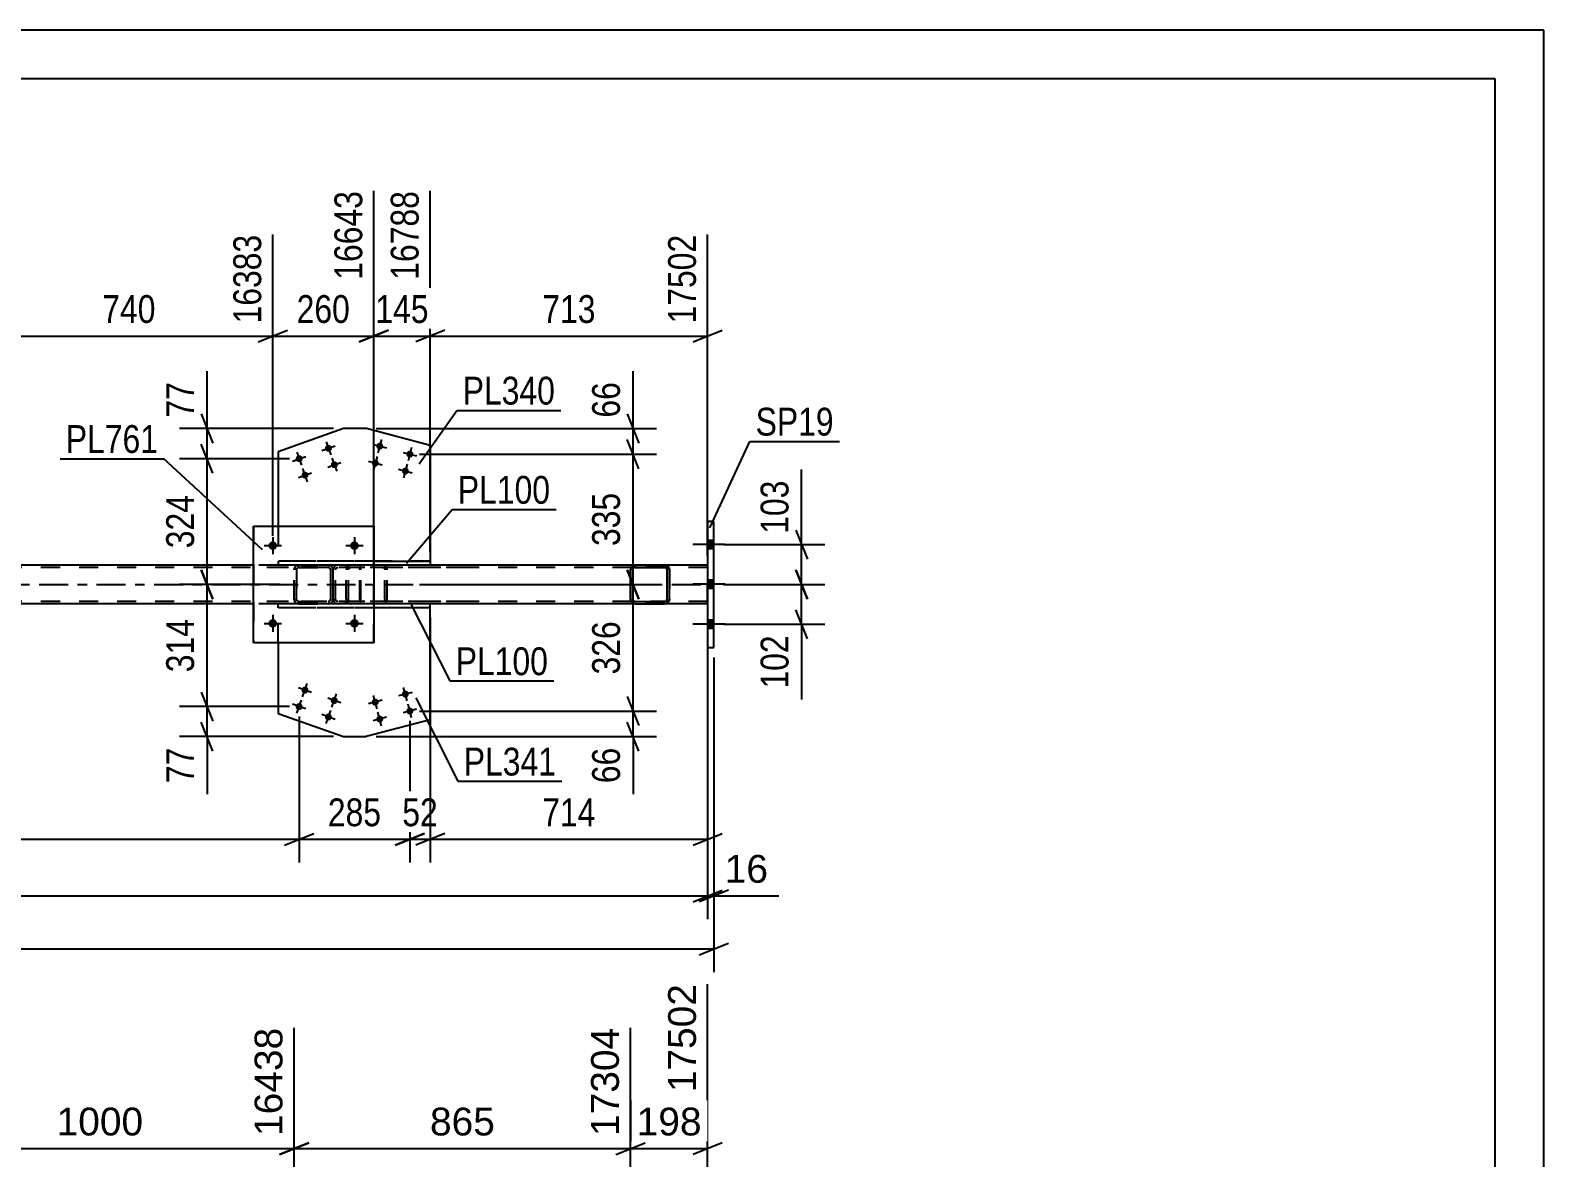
# Model space of a CAD drawing. Header units: millimetres. Extents: x -57 to 784, y -422 to 172.
# Drawn here: x 628.2 to 783.9, y 55.6 to 171.6 of the extents above; entities that cross this region are included whole.
import ezdxf

# ---------------------------------------------------------------- set-up
doc = ezdxf.new("R2010")
doc.units = ezdxf.units.MM
doc.linetypes.add('DXK_LINE_DOT2', pattern=[3.9198, 1.9599, -1.9599])
doc.linetypes.add('DXK_LINE_DOT3', pattern=[5.9187, 2.979, -0.9799, 0.9799, -0.9799])
doc.styles.add('Arial', font='ARIAL.TTF', dxfattribs={"height": 0.2})
doc.styles.add('Arial Narrow', font='ARIALN.TTF', dxfattribs={"height": 0.2})

# ---------------------------------------------------------------- blocks, each defined once
blk = doc.blocks.new('Unknown-122571766-1115')
at = {"color": 5, "linetype": 'Continuous'}
for p, q in [((783.89, 171.64), (-57.11, 171.64)), ((783.89, -422.36), (783.89, 171.64)), ((778.89, 166.64), (-52.11, 166.64)), ((778.89, -417.36), (778.89, 166.64))]:
    blk.add_line(p, q, dxfattribs=at)
blk = doc.blocks.new('Part-122571766-5529 - 5456')
at = {"color": 2, "linetype": 'Continuous'}
for p, q in [((698.49, 121.09), (697.85, 121.09)), ((697.85, 121.09), (697.85, 108.09)), ((698.49, 108.09), (698.49, 121.09)), ((697.85, 108.09), (698.49, 108.09))]:
    blk.add_line(p, q, dxfattribs=at)
blk = doc.blocks.new('Part-122571766-5535 - 5456')
at = {"color": 7, "linetype": 'DXK_LINE_DOT2'}
for p, q in [((661.91, 116.59), (652.51, 116.59)), ((661.91, 116.35), (652.51, 116.35)), ((659.36, 116.29), (659.32, 116.11)), ((659.32, 113.07), (659.32, 116.11)), ((659.57, 116.11), (659.59, 116.2)), ((659.57, 113.07), (659.57, 116.11)), ((659.59, 116.2), (659.64, 116.28)), ((659.82, 116.59), (659.63, 116.55)), ((659.64, 116.28), (659.73, 116.33)), ((659.73, 116.33), (659.82, 116.35)), ((660.64, 116.35), (660.64, 116.59)), ((662.02, 116.55), (661.91, 116.59)), ((661.91, 116.35), (661.97, 116.33)), ((661.97, 116.33), (662.01, 116.28)), ((662.01, 116.28), (662.04, 116.2)), ((662.11, 116.45), (662.02, 116.55)), ((662.04, 116.2), (662.05, 116.11)), ((662.05, 113.07), (662.05, 116.11)), ((662.16, 116.29), (662.11, 116.45)), ((662.18, 116.11), (662.16, 116.29)), ((662.18, 113.07), (662.18, 116.11)), ((661.91, 112.83), (652.51, 112.83)), ((661.91, 112.59), (652.51, 112.59)), ((659.32, 113.07), (659.36, 112.88)), ((659.59, 112.98), (659.57, 113.07)), ((659.64, 112.9), (659.59, 112.98)), ((659.63, 112.62), (659.82, 112.59)), ((659.73, 112.85), (659.64, 112.9)), ((659.82, 112.83), (659.73, 112.85)), ((660.64, 112.59), (660.64, 112.83)), ((661.97, 112.85), (661.91, 112.83)), ((661.91, 112.59), (662.02, 112.62)), ((662.01, 112.9), (661.97, 112.85)), ((662.04, 112.98), (662.01, 112.9)), ((662.02, 112.62), (662.11, 112.73)), ((662.05, 113.07), (662.04, 112.98)), ((662.11, 112.73), (662.16, 112.88)), ((662.16, 112.88), (662.18, 113.07))]:
    blk.add_line(p, q, dxfattribs=at)
for centre, start, end in [((659.81, 116.09), 111.1941, 156.1506), ((659.81, 113.08), 203.8494, 248.8059)]:
    blk.add_arc(centre, 0.492, start, end, dxfattribs=at)
blk = doc.blocks.new('Part-122571766-5681 - 5456')
at = {"color": 2, "linetype": 'Continuous'}
for p, q in [((651.11, 108.59), (651.11, 120.59)), ((651.11, 120.59), (651.11, 120.59)), ((651.11, 120.59), (663.51, 120.59)), ((663.51, 120.59), (663.51, 108.59)), ((651.11, 108.59), (651.11, 108.59)), ((663.51, 108.59), (651.11, 108.59))]:
    blk.add_line(p, q, dxfattribs=at)
at = {"color": 7, "linetype": 'DXK_LINE_DOT2'}
for p, q in [((651.11, 120.59), (651.11, 108.59)), ((651.11, 120.59), (651.11, 120.59)), ((663.51, 108.59), (663.51, 120.59)), ((651.11, 108.59), (651.11, 108.59))]:
    blk.add_line(p, q, dxfattribs=at)
blk = doc.blocks.new('Part-122571766-5541 - 5456')
at = {"color": 7, "linetype": 'DXK_LINE_DOT2'}
for p, q in [((660.68, 116.29), (660.64, 116.11)), ((660.64, 113.07), (660.64, 116.11)), ((660.89, 116.11), (660.91, 116.2)), ((660.89, 113.07), (660.89, 116.11)), ((660.91, 116.2), (660.97, 116.28)), ((661.15, 116.59), (660.95, 116.55)), ((660.97, 116.28), (661.05, 116.33)), ((661.05, 116.33), (661.15, 116.35)), ((672.92, 116.59), (661.15, 116.59)), ((672.92, 116.35), (661.15, 116.35)), ((664.58, 116.55), (664.38, 116.59)), ((664.38, 116.35), (664.48, 116.33)), ((664.48, 116.33), (664.56, 116.28)), ((664.56, 116.28), (664.62, 116.2)), ((664.62, 116.2), (664.64, 116.11)), ((664.64, 113.07), (664.64, 116.11)), ((664.89, 116.11), (664.86, 116.29)), ((664.89, 113.07), (664.89, 116.11)), ((660.64, 113.07), (660.68, 112.88)), ((660.91, 112.98), (660.89, 113.07)), ((660.97, 112.9), (660.91, 112.98)), ((660.95, 112.62), (661.15, 112.59)), ((661.05, 112.85), (660.97, 112.9)), ((661.15, 112.83), (661.05, 112.85)), ((672.92, 112.83), (661.15, 112.83)), ((672.92, 112.59), (661.15, 112.59)), ((664.48, 112.85), (664.38, 112.83)), ((664.38, 112.59), (664.58, 112.62)), ((664.56, 112.9), (664.48, 112.85)), ((664.62, 112.98), (664.56, 112.9)), ((664.64, 113.07), (664.62, 112.98)), ((664.86, 112.88), (664.89, 113.07))]:
    blk.add_line(p, q, dxfattribs=at)
for centre, start, end in [((661.13, 116.09), 110.7583, 155.68), ((664.4, 116.09), 24.32, 69.2417), ((661.13, 113.09), 204.32, 249.2417), ((664.4, 113.09), 290.7583, 335.68)]:
    blk.add_arc(centre, 0.496, start, end, dxfattribs=at)
blk = doc.blocks.new('Bolt-122571766-5477 - 5456')
at = {"linetype": 'Continuous'}
for points in [[(664.46, 128.73, -1), (663.77, 128.92, -1)], [(667.56, 127.91, -1), (666.86, 128.1, -1)], [(664, 126.99, -1), (663.31, 127.18, -1)], [(667.09, 126.17, -1), (666.4, 126.36, -1)]]:
    blk.add_hatch(color=1, dxfattribs=at).paths.add_polyline_path(points)
at = {"color": 1, "linetype": 'Continuous'}
for p, q in [((664.3, 129.52), (663.93, 128.13)), ((663.42, 129.01), (664.81, 128.64)), ((663.84, 127.78), (663.47, 126.39)), ((666.51, 128.19), (667.9, 127.82)), ((667.39, 128.7), (667.02, 127.31)), ((662.96, 127.27), (664.35, 126.9)), ((666.05, 126.45), (667.44, 126.08)), ((666.93, 126.96), (666.56, 125.57))]:
    blk.add_line(p, q, dxfattribs=at)
blk = doc.blocks.new('Bolt-122571766-5478 - 5456')
at = {"linetype": 'Continuous'}
for points in [[(656.16, 127.66, -1), (655.48, 127.42, -1)], [(659.17, 128.73, -1), (658.49, 128.49, -1)], [(656.76, 125.97, -1), (656.08, 125.73, -1)], [(659.77, 127.04, -1), (659.1, 126.8, -1)]]:
    blk.add_hatch(color=1, dxfattribs=at).paths.add_polyline_path(points)
at = {"color": 1, "linetype": 'Continuous'}
for p, q in [((658.59, 129.29), (659.07, 127.93)), ((655.14, 127.3), (656.5, 127.78)), ((655.58, 128.22), (656.06, 126.86)), ((658.15, 128.37), (659.51, 128.85)), ((656.18, 126.52), (656.66, 125.17)), ((658.76, 126.67), (660.11, 127.16)), ((659.19, 127.59), (659.68, 126.24)), ((655.74, 125.61), (657.1, 126.09))]:
    blk.add_line(p, q, dxfattribs=at)
blk = doc.blocks.new('Bolt-122571766-5479 - 5456')
at = {"linetype": 'Continuous'}
for points in [[(652.67, 118.59), (652.68, 118.68), (652.7, 118.77), (652.75, 118.85), (652.81, 118.91), (652.89, 118.97), (652.97, 119.01), (653.06, 119.03), (653.15, 119.03), (653.24, 119.01), (653.33, 118.97), (653.4, 118.91), (653.46, 118.85), (653.51, 118.77), (653.54, 118.68), (653.55, 118.59), (653.54, 118.5), (653.51, 118.41), (653.46, 118.33), (653.4, 118.26), (653.33, 118.21), (653.24, 118.17), (653.15, 118.15), (653.06, 118.15), (652.97, 118.17), (652.89, 118.21), (652.81, 118.26), (652.75, 118.33), (652.7, 118.41), (652.68, 118.5)], [(661.07, 118.59), (661.08, 118.68), (661.1, 118.77), (661.15, 118.85), (661.21, 118.91), (661.29, 118.97), (661.37, 119.01), (661.46, 119.03), (661.55, 119.03), (661.64, 119.01), (661.73, 118.97), (661.8, 118.91), (661.86, 118.85), (661.91, 118.77), (661.94, 118.68), (661.95, 118.59), (661.94, 118.5), (661.91, 118.41), (661.86, 118.33), (661.8, 118.26), (661.73, 118.21), (661.64, 118.17), (661.55, 118.15), (661.46, 118.15), (661.37, 118.17), (661.29, 118.21), (661.21, 118.26), (661.15, 118.33), (661.1, 118.41), (661.08, 118.5)]]:
    blk.add_hatch(color=1, dxfattribs=at).paths.add_polyline_path(points)
at = {"color": 1, "linetype": 'Continuous'}
for p, q in [((652.23, 118.59), (653.99, 118.59)), ((653.11, 119.47), (653.11, 117.71)), ((660.63, 118.59), (662.39, 118.59)), ((661.51, 119.47), (661.51, 117.71))]:
    blk.add_line(p, q, dxfattribs=at)
blk = doc.blocks.new('Bolt-122571766-5480 - 5456')
at = {"linetype": 'Continuous'}
for points in [[(652.67, 110.59), (652.68, 110.68), (652.7, 110.77), (652.75, 110.85), (652.81, 110.91), (652.89, 110.97), (652.97, 111.01), (653.06, 111.03), (653.15, 111.03), (653.24, 111.01), (653.33, 110.97), (653.4, 110.91), (653.46, 110.85), (653.51, 110.77), (653.54, 110.68), (653.55, 110.59), (653.54, 110.5), (653.51, 110.41), (653.46, 110.33), (653.4, 110.26), (653.33, 110.21), (653.24, 110.17), (653.15, 110.15), (653.06, 110.15), (652.97, 110.17), (652.89, 110.21), (652.81, 110.26), (652.75, 110.33), (652.7, 110.41), (652.68, 110.5)], [(661.07, 110.59), (661.08, 110.68), (661.1, 110.77), (661.15, 110.85), (661.21, 110.91), (661.29, 110.97), (661.37, 111.01), (661.46, 111.03), (661.55, 111.03), (661.64, 111.01), (661.73, 110.97), (661.8, 110.91), (661.86, 110.85), (661.91, 110.77), (661.94, 110.68), (661.95, 110.59), (661.94, 110.5), (661.91, 110.41), (661.86, 110.33), (661.8, 110.26), (661.73, 110.21), (661.64, 110.17), (661.55, 110.15), (661.46, 110.15), (661.37, 110.17), (661.29, 110.21), (661.21, 110.26), (661.15, 110.33), (661.1, 110.41), (661.08, 110.5)]]:
    blk.add_hatch(color=1, dxfattribs=at).paths.add_polyline_path(points)
at = {"color": 1, "linetype": 'Continuous'}
for p, q in [((652.23, 110.59), (653.99, 110.59)), ((653.11, 111.47), (653.11, 109.71)), ((660.63, 110.59), (662.39, 110.59)), ((661.51, 111.47), (661.51, 109.71))]:
    blk.add_line(p, q, dxfattribs=at)
blk = doc.blocks.new('Part-122571766-5548 - 5456')
at = {"color": 2, "linetype": 'Continuous'}
for p, q in [((660.37, 130.64), (653.65, 128.26)), ((662.74, 130.64), (660.37, 130.64)), ((669.31, 128.89), (662.74, 130.64)), ((653.65, 128.26), (653.65, 120.59)), ((669.31, 128.89), (669.31, 116.99))]:
    blk.add_line(p, q, dxfattribs=at)
at = {"color": 7, "linetype": 'DXK_LINE_DOT2'}
for p in [(653.65, 120.59), (669.31, 116.99)]:
    blk.add_line(p, (653.65, 116.99), dxfattribs=at)
blk = doc.blocks.new('Part-122571766-5553 - 5456')
at = {"color": 7, "linetype": 'DXK_LINE_DOT2'}
for p, q in [((653.65, 116.99), (653.65, 116.59)), ((663.51, 116.99), (653.65, 116.99)), ((663.51, 116.59), (653.65, 116.59))]:
    blk.add_line(p, q, dxfattribs=at)
at = {"color": 2, "linetype": 'Continuous'}
for p, q in [((663.51, 116.99), (669.31, 116.99)), ((669.31, 116.99), (669.31, 116.59)), ((669.31, 116.59), (663.51, 116.59))]:
    blk.add_line(p, q, dxfattribs=at)
blk = doc.blocks.new('Part-122571766-5559 - 5456')
at = {"color": 7, "linetype": 'DXK_LINE_DOT2'}
for p in [(669.31, 112.19), (653.65, 108.59)]:
    blk.add_line(p, (653.65, 112.19), dxfattribs=at)
at = {"color": 2, "linetype": 'Continuous'}
for p, q in [((669.31, 100.67), (669.31, 112.19)), ((653.65, 108.59), (653.65, 101.31)), ((653.65, 101.31), (660.37, 98.93)), ((669.31, 100.67), (662.73, 98.93)), ((660.37, 98.93), (662.73, 98.93))]:
    blk.add_line(p, q, dxfattribs=at)
blk = doc.blocks.new('Bolt-122571766-5509 - 5456')
at = {"linetype": 'Continuous'}
for points in [[(698.49, 118.25), (698.49, 119.13), (697.85, 119.13), (697.85, 118.25)], [(698.49, 118.25), (698.49, 119.13), (697.85, 119.13), (697.85, 118.25)], [(698.49, 118.25), (698.49, 119.13), (697.85, 119.13), (697.85, 118.25)], [(698.49, 114.17), (698.49, 115.05), (697.85, 115.05), (697.85, 114.17)], [(698.49, 114.17), (698.49, 115.05), (697.85, 115.05), (697.85, 114.17)], [(698.49, 110.05), (698.49, 110.93), (697.85, 110.93), (697.85, 110.05)], [(698.49, 110.05), (698.49, 110.93), (697.85, 110.93), (697.85, 110.05)], [(698.49, 110.05), (698.49, 110.93), (697.85, 110.93), (697.85, 110.05)]]:
    blk.add_hatch(color=1, dxfattribs=at).paths.add_polyline_path(points)
at = {"color": 1, "linetype": 'Continuous'}
for p, q in [((699.65, 118.69), (696.33, 118.69)), ((699.65, 118.69), (696.33, 118.69)), ((699.65, 118.69), (696.33, 118.69)), ((698.49, 119.13), (697.85, 119.13)), ((698.49, 119.13), (697.85, 119.13)), ((698.49, 119.13), (697.85, 119.13)), ((698.49, 118.25), (697.85, 118.25)), ((698.49, 118.25), (697.85, 118.25)), ((698.49, 118.25), (697.85, 118.25)), ((699.65, 114.61), (696.33, 114.61)), ((699.65, 114.61), (696.33, 114.61)), ((698.49, 115.05), (697.85, 115.05)), ((698.49, 115.05), (697.85, 115.05)), ((698.49, 114.17), (697.85, 114.17)), ((698.49, 114.17), (697.85, 114.17)), ((698.49, 110.93), (697.85, 110.93)), ((698.49, 110.93), (697.85, 110.93)), ((698.49, 110.93), (697.85, 110.93)), ((699.65, 110.49), (696.33, 110.49)), ((699.65, 110.49), (696.33, 110.49)), ((699.65, 110.49), (696.33, 110.49)), ((698.49, 110.05), (697.85, 110.05)), ((698.49, 110.05), (697.85, 110.05)), ((698.49, 110.05), (697.85, 110.05))]:
    blk.add_line(p, q, dxfattribs=at)
blk = doc.blocks.new('Part-122571766-5564 - 5456')
at = {"color": 7, "linetype": 'DXK_LINE_DOT2'}
for p, q in [((653.65, 112.19), (653.65, 112.59)), ((663.51, 112.59), (653.65, 112.59)), ((663.51, 112.19), (653.65, 112.19))]:
    blk.add_line(p, q, dxfattribs=at)
at = {"color": 2, "linetype": 'Continuous'}
for p, q in [((669.31, 112.59), (663.51, 112.59)), ((669.31, 112.19), (663.51, 112.19)), ((669.31, 112.19), (669.31, 112.59))]:
    blk.add_line(p, q, dxfattribs=at)
blk = doc.blocks.new('Bolt-122571766-5565 - 5456')
at = {"linetype": 'Continuous'}
for points in [[(663.3, 102.39, -1), (664, 102.57, -1)], [(666.4, 103.21, -1), (667.09, 103.4, -1)], [(666.86, 101.47, -1), (667.56, 101.66, -1)], [(663.77, 100.65, -1), (664.46, 100.83, -1)]]:
    blk.add_hatch(color=1, dxfattribs=at).paths.add_polyline_path(points)
at = {"color": 1, "linetype": 'Continuous'}
for p, q in [((663.84, 101.79), (663.47, 103.18)), ((667.44, 103.49), (666.05, 103.12)), ((666.93, 102.61), (666.56, 104)), ((664.35, 102.67), (662.96, 102.3)), ((664.3, 100.05), (663.93, 101.44)), ((667.9, 101.75), (666.51, 101.38)), ((667.39, 100.87), (667.02, 102.26)), ((664.81, 100.93), (663.42, 100.56))]:
    blk.add_line(p, q, dxfattribs=at)
blk = doc.blocks.new('Part-122571766-5682 - 5456')
at = {"color": 7, "linetype": 'DXK_LINE_DOT2'}
for p, q in [((655.3, 116.11), (655.34, 116.29)), ((655.3, 116.11), (655.31, 116.11)), ((655.3, 113.07), (655.3, 116.11)), ((655.34, 116.29), (655.31, 116.11)), ((655.31, 113.07), (655.31, 116.11)), ((655.56, 116.2), (655.54, 116.11)), ((655.55, 116.11), (655.54, 116.11)), ((655.54, 116.11), (655.54, 113.07)), ((655.55, 116.11), (655.56, 116.2)), ((655.55, 113.07), (655.55, 116.11)), ((655.56, 116.2), (655.62, 116.28)), ((655.61, 116.28), (655.56, 116.2)), ((655.6, 116.55), (655.78, 116.59)), ((655.79, 116.59), (655.6, 116.55)), ((655.69, 116.33), (655.61, 116.28)), ((655.62, 116.28), (655.69, 116.33)), ((655.69, 116.33), (655.79, 116.35)), ((655.78, 116.35), (655.69, 116.33)), ((655.79, 116.59), (655.78, 116.59)), ((655.78, 116.59), (658.82, 116.59)), ((655.78, 116.35), (655.79, 116.35)), ((658.82, 116.35), (655.78, 116.35)), ((655.79, 116.59), (658.83, 116.59)), ((655.79, 116.35), (658.83, 116.35)), ((658.82, 116.59), (658.83, 116.59)), ((658.82, 116.59), (659, 116.55)), ((658.83, 116.35), (658.82, 116.35)), ((658.91, 116.33), (658.82, 116.35)), ((659.01, 116.55), (658.83, 116.59)), ((658.83, 116.35), (658.92, 116.33)), ((658.91, 116.33), (658.92, 116.33)), ((658.99, 116.28), (658.91, 116.33)), ((658.92, 116.33), (658.99, 116.28)), ((658.99, 116.28), (659.05, 116.2)), ((659.04, 116.2), (658.99, 116.28)), ((659.06, 116.11), (659.04, 116.2)), ((659.05, 116.2), (659.07, 116.11)), ((659.07, 116.11), (659.06, 116.11)), ((659.06, 116.11), (659.06, 113.07)), ((659.07, 113.07), (659.07, 116.11)), ((659.26, 116.29), (659.3, 116.11)), ((659.31, 116.11), (659.27, 116.29)), ((659.31, 116.11), (659.3, 116.11)), ((659.3, 116.11), (659.3, 113.07)), ((659.31, 113.07), (659.31, 116.11)), ((655.31, 113.07), (655.3, 113.07)), ((655.34, 112.88), (655.3, 113.07)), ((655.31, 113.07), (655.34, 112.88)), ((655.54, 113.07), (655.55, 113.07)), ((655.54, 113.07), (655.56, 112.98)), ((655.56, 112.98), (655.55, 113.07)), ((655.62, 112.9), (655.56, 112.98)), ((655.56, 112.98), (655.61, 112.9)), ((655.6, 112.62), (655.6, 112.62)), ((655.78, 112.59), (655.6, 112.62)), ((655.6, 112.62), (655.79, 112.59)), ((655.61, 112.9), (655.69, 112.85)), ((655.69, 112.85), (655.62, 112.9)), ((655.79, 112.83), (655.69, 112.85)), ((655.69, 112.85), (655.78, 112.83)), ((655.79, 112.83), (655.78, 112.83)), ((655.78, 112.83), (658.82, 112.83)), ((655.79, 112.59), (655.78, 112.59)), ((655.78, 112.59), (658.82, 112.59)), ((655.79, 112.83), (658.83, 112.83)), ((655.79, 112.59), (658.83, 112.59)), ((658.82, 112.83), (658.91, 112.85)), ((658.82, 112.83), (658.83, 112.83)), ((659, 112.62), (658.82, 112.59)), ((658.82, 112.59), (658.83, 112.59)), ((658.92, 112.85), (658.83, 112.83)), ((658.83, 112.59), (659.01, 112.62)), ((658.91, 112.85), (658.99, 112.9)), ((658.99, 112.9), (658.92, 112.85)), ((659.05, 112.98), (658.99, 112.9)), ((658.99, 112.9), (659.04, 112.98)), ((659.04, 112.98), (659.06, 113.07)), ((659.07, 113.07), (659.05, 112.98)), ((659.06, 113.07), (659.07, 113.07)), ((659.3, 113.07), (659.26, 112.88)), ((659.27, 112.88), (659.31, 113.07)), ((659.3, 113.07), (659.31, 113.07))]:
    blk.add_line(p, q, dxfattribs=at)
at = {"color": 7, "linetype": 'DXK_LINE_DOT3'}
blk.add_line((657.31, 114.59), (657.3, 114.59), dxfattribs=at)
at = {"color": 7, "linetype": 'DXK_LINE_DOT2'}
for centre, start, end in [((655.78, 116.11), 112.5, 157.5), ((655.79, 116.11), 112.5, 157.5), ((658.82, 116.11), 22.5, 67.5), ((658.83, 116.11), 22.5, 67.5), ((655.78, 113.07), 202.5, 247.5), ((655.79, 113.07), 202.5, 247.5), ((658.82, 113.07), 292.5, 337.5), ((658.83, 113.07), 292.5, 337.5)]:
    blk.add_arc(centre, 0.48, start, end, dxfattribs=at)
blk = doc.blocks.new('Part-122571766-5732 - 5456')
at = {"color": 7, "linetype": 'DXK_LINE_DOT2'}
for p, q in [((697.85, 116.35), (43.11, 116.35)), ((669.31, 116.59), (651.11, 116.59)), ((697.85, 112.59), (697.85, 116.59)), ((697.85, 112.83), (43.11, 112.83)), ((669.31, 112.59), (651.11, 112.59)), ((693.45, 112.59), (690.4, 112.59))]:
    blk.add_line(p, q, dxfattribs=at)
at = {"color": 2, "linetype": 'Continuous'}
for p, q in [((651.11, 116.59), (623.51, 116.59)), ((697.85, 116.59), (669.31, 116.59)), ((651.11, 112.59), (623.51, 112.59)), ((690.4, 112.59), (669.31, 112.59)), ((697.85, 112.59), (693.45, 112.59))]:
    blk.add_line(p, q, dxfattribs=at)
at = {"color": 7, "linetype": 'DXK_LINE_DOT3'}
blk.add_line((43.11, 114.59), (697.85, 114.59), dxfattribs=at)
blk = doc.blocks.new('Part-122571766-5735 - 5456')
at = {"color": 2, "linetype": 'Continuous'}
for p, q in [((689.92, 116.11), (689.95, 116.29)), ((689.96, 116.29), (689.92, 116.11)), ((689.92, 113.07), (689.92, 116.11)), ((689.92, 116.11), (689.92, 116.11)), ((689.92, 113.07), (689.92, 116.11)), ((690.16, 116.11), (690.18, 116.2)), ((690.16, 113.07), (690.16, 116.11)), ((690.18, 116.2), (690.23, 116.28)), ((690.21, 116.55), (690.4, 116.59)), ((690.4, 116.59), (690.22, 116.55)), ((690.23, 116.28), (690.31, 116.33)), ((690.31, 116.33), (690.4, 116.35)), ((690.4, 116.59), (693.44, 116.59)), ((690.4, 116.59), (690.4, 116.59)), ((690.4, 116.59), (693.44, 116.59)), ((690.4, 116.35), (693.44, 116.35)), ((693.44, 116.59), (693.44, 116.59)), ((693.44, 116.59), (693.44, 116.59)), ((693.62, 116.55), (693.44, 116.59)), ((693.44, 116.35), (693.53, 116.33)), ((693.53, 116.33), (693.61, 116.28)), ((693.61, 116.28), (693.53, 116.33)), ((693.61, 116.28), (693.66, 116.2)), ((693.66, 116.2), (693.61, 116.28)), ((693.66, 116.2), (693.68, 116.11)), ((693.68, 116.11), (693.66, 116.2)), ((693.68, 113.07), (693.68, 116.11)), ((693.68, 116.11), (693.68, 116.11)), ((693.68, 113.07), (693.68, 116.11)), ((693.92, 116.11), (693.88, 116.29)), ((693.92, 113.07), (693.92, 116.11)), ((689.92, 113.07), (689.92, 113.07)), ((689.95, 112.88), (689.92, 113.07)), ((689.92, 113.07), (689.96, 112.88)), ((690.18, 112.98), (690.16, 113.07)), ((690.23, 112.9), (690.18, 112.98)), ((690.21, 112.62), (690.22, 112.62)), ((690.22, 112.62), (690.21, 112.62)), ((690.22, 112.62), (690.4, 112.59)), ((690.31, 112.85), (690.23, 112.9)), ((690.4, 112.83), (690.31, 112.85)), ((690.4, 112.83), (693.44, 112.83)), ((690.4, 112.83), (693.44, 112.83)), ((690.4, 112.59), (693.44, 112.59)), ((693.53, 112.85), (693.44, 112.83)), ((693.44, 112.83), (693.53, 112.85)), ((693.44, 112.83), (693.44, 112.83)), ((693.44, 112.59), (693.62, 112.62)), ((693.61, 112.9), (693.53, 112.85)), ((693.53, 112.85), (693.61, 112.9)), ((693.66, 112.98), (693.61, 112.9)), ((693.61, 112.9), (693.66, 112.98)), ((693.68, 113.07), (693.66, 112.98)), ((693.66, 112.98), (693.68, 113.07)), ((693.68, 113.07), (693.68, 113.07)), ((693.88, 112.88), (693.92, 113.07))]:
    blk.add_line(p, q, dxfattribs=at)
at = {"color": 7, "linetype": 'DXK_LINE_DOT2'}
for p, q in [((690.17, 116.2), (690.16, 116.11)), ((690.16, 116.11), (690.16, 116.11)), ((690.16, 116.11), (690.16, 113.07)), ((690.23, 116.28), (690.17, 116.2)), ((690.3, 116.33), (690.23, 116.28)), ((690.4, 116.35), (690.3, 116.33)), ((690.4, 116.35), (690.4, 116.35)), ((693.44, 116.35), (690.4, 116.35)), ((693.44, 116.59), (693.62, 116.55)), ((693.44, 116.35), (693.44, 116.35)), ((693.44, 116.35), (693.44, 116.35)), ((693.53, 116.33), (693.53, 116.33)), ((693.68, 116.11), (693.68, 116.11)), ((693.88, 116.29), (693.92, 116.11)), ((693.92, 116.11), (693.92, 116.11)), ((693.92, 116.11), (693.92, 113.07)), ((690.16, 113.07), (690.16, 113.07)), ((690.16, 113.07), (690.17, 112.98)), ((690.17, 112.98), (690.23, 112.9)), ((690.4, 112.59), (690.22, 112.62)), ((690.23, 112.9), (690.3, 112.85)), ((690.3, 112.85), (690.31, 112.85)), ((690.4, 112.83), (690.4, 112.83)), ((690.4, 112.59), (690.4, 112.59)), ((690.4, 112.59), (693.44, 112.59)), ((693.62, 112.62), (693.44, 112.59)), ((693.44, 112.59), (693.44, 112.59)), ((693.68, 113.07), (693.68, 113.07)), ((693.92, 113.07), (693.88, 112.88)), ((693.92, 113.07), (693.92, 113.07))]:
    blk.add_line(p, q, dxfattribs=at)
at = {"color": 2, "linetype": 'Continuous'}
for centre, start, end in [((690.4, 116.11), 112.5006, 157.5006), ((690.4, 116.11), 112.5006, 157.5006), ((693.44, 116.11), 22.5006, 67.5006), ((690.4, 113.07), 202.5006, 247.5006), ((690.4, 113.07), 202.5006, 247.5006), ((693.44, 113.07), 292.5006, 337.5006)]:
    blk.add_arc(centre, 0.48, start, end, dxfattribs=at)
at = {"color": 7, "linetype": 'DXK_LINE_DOT2'}
for centre, start, end in [((693.44, 116.11), 22.5006, 67.5006), ((693.44, 113.07), 292.5006, 337.5006)]:
    blk.add_arc(centre, 0.48, start, end, dxfattribs=at)
blk = doc.blocks.new('Bolt-122571766-5737 - 5456')
at = {"linetype": 'Continuous'}
for points in [[(656.08, 103.84, -1), (656.76, 103.6, -1)], [(659.09, 102.77, -1), (659.77, 102.53, -1)], [(655.48, 102.14, -1), (656.16, 101.9, -1)], [(658.49, 101.08, -1), (659.17, 100.83, -1)]]:
    blk.add_hatch(color=1, dxfattribs=at).paths.add_polyline_path(points)
at = {"color": 1, "linetype": 'Continuous'}
for p, q in [((656.18, 103.04), (656.66, 104.4)), ((657.1, 103.48), (655.74, 103.96)), ((660.11, 102.41), (658.76, 102.89)), ((659.19, 101.97), (659.67, 103.33)), ((656.5, 101.78), (655.14, 102.26)), ((655.58, 101.35), (656.06, 102.7)), ((658.59, 100.28), (659.07, 101.63)), ((659.51, 100.71), (658.15, 101.2))]:
    blk.add_line(p, q, dxfattribs=at)
blk = doc.blocks.new('StraightDimension-122571766-4730 - 3505')
at = {"color": 7, "linetype": 'Continuous'}
for p, q in [((615.3, 16.31), (615.3, 68.95)), ((655.3, 15.16), (655.3, 68.95)), ((616.8, 57.13), (613.8, 55.93)), ((615.3, 56.53), (655.3, 56.53)), ((653.8, 55.93), (656.8, 57.13))]:
    blk.add_line(p, q, dxfattribs=at)
at = {"color": 0, "linetype": 'Continuous'}
blk.add_wipeout([(654.7, 69.55), (650.5, 69.55), (650.5, 57.23), (654.7, 57.23)], dxfattribs=at)
at = {"color": 0}
blk.add_wipeout([(640.35, 57.28), (640.35, 61.48), (630.26, 61.48), (630.26, 57.28)], dxfattribs=at)
at = {"color": 3, "linetype": 'Continuous', "style": 'Arial'}
blk.add_text('16438', height=2.865, rotation=90.0002, dxfattribs=at).set_placement((654.1, 57.83))
at = {"color": 3, "style": 'Arial'}
blk.add_text('1000', height=2.865, dxfattribs=at).set_placement((630.86, 57.88))
blk = doc.blocks.new('StraightDimension-122571766-4716 - 3505')
at = {"color": 7, "linetype": 'Continuous'}
for p, q in [((697.85, 3), (697.85, 73.45)), ((689.92, 16.17), (689.92, 68.95)), ((688.42, 55.93), (691.42, 57.13)), ((689.92, 56.53), (697.85, 56.53)), ((699.35, 57.13), (696.35, 55.93))]:
    blk.add_line(p, q, dxfattribs=at)
at = {"color": 0}
blk.add_wipeout([(697.82, 57.28), (697.82, 61.48), (689.95, 61.48), (689.95, 57.28)], dxfattribs=at)
at = {"color": 3, "style": 'Arial'}
blk.add_text('198', height=2.865, dxfattribs=at).set_placement((690.55, 57.88))
at = {"color": 0, "linetype": 'Continuous'}
blk.add_wipeout([(697.25, 74.05), (693.05, 74.05), (693.05, 61.73), (697.25, 61.73)], dxfattribs=at)
at = {"color": 3, "linetype": 'Continuous', "style": 'Arial'}
blk.add_text('17502', height=2.865, rotation=90.0002, dxfattribs=at).set_placement((696.65, 62.33))
blk = doc.blocks.new('StraightDimension-122571766-4722 - 3505')
at = {"color": 7, "linetype": 'Continuous'}
for p, q in [((655.3, 15.16), (655.3, 68.95)), ((689.92, 16.17), (689.92, 68.95)), ((656.8, 57.13), (653.8, 55.93)), ((655.3, 56.53), (689.92, 56.53)), ((688.42, 55.93), (691.42, 57.13))]:
    blk.add_line(p, q, dxfattribs=at)
at = {"color": 0, "linetype": 'Continuous'}
blk.add_wipeout([(689.32, 69.55), (685.12, 69.55), (685.12, 57.23), (689.32, 57.23)], dxfattribs=at)
at = {"color": 0}
blk.add_wipeout([(676.55, 57.28), (676.55, 61.48), (668.68, 61.48), (668.68, 57.28)], dxfattribs=at)
at = {"color": 3, "linetype": 'Continuous', "style": 'Arial'}
blk.add_text('17304', height=2.865, rotation=90.0002, dxfattribs=at).set_placement((688.72, 57.83))
at = {"color": 3, "style": 'Arial'}
blk.add_text('865', height=2.865, dxfattribs=at).set_placement((669.28, 57.88))
blk = doc.blocks.new('StraightDimension-122571766-5788 - 5456')
at = {"color": 7, "linetype": 'Continuous'}
for p, q in [((646.95, 126.04), (645.75, 129.04)), ((654.82, 127.54), (643.5, 127.54)), ((646.35, 114.59), (646.35, 127.54)), ((645.75, 116.09), (646.95, 113.09)), ((653.83, 114.59), (643.5, 114.59))]:
    blk.add_line(p, q, dxfattribs=at)
at = {"color": 0}
blk.add_wipeout([(645.6, 124.41), (641.4, 124.41), (641.4, 117.72), (645.6, 117.72)], dxfattribs=at)
at = {"color": 3, "style": 'Arial Narrow'}
blk.add_text('324', height=2.863, rotation=90.0002, dxfattribs=at).set_placement((645, 118.32))
blk = doc.blocks.new('StraightDimension-122571766-6719 - 5456')
at = {"color": 7, "linetype": 'Continuous'}
for p, q in [((698.49, 107.09), (698.49, 74.68)), ((8.64, 77.08), (698.49, 77.08)), ((696.99, 76.48), (699.99, 77.68))]:
    blk.add_line(p, q, dxfattribs=at)
blk = doc.blocks.new('StraightDimension-122571766-11297 - 5456')
at = {"color": 7, "linetype": 'Continuous'}
for p, q in [((706.92, 120.19), (708.12, 117.19)), ((699.49, 118.69), (709.92, 118.69)), ((707.52, 114.59), (707.52, 118.69)), ((708.12, 113.09), (706.92, 116.09)), ((699.49, 114.59), (709.92, 114.59))]:
    blk.add_line(p, q, dxfattribs=at)
at = {"color": 0}
blk.add_wipeout([(706.77, 125.9), (702.57, 125.9), (702.57, 119.21), (706.77, 119.21)], dxfattribs=at)
at = {"color": 7, "linetype": 'Continuous'}
blk.add_line((707.52, 118.69), (707.52, 126.42), dxfattribs=at)
blk.add_line((707.52, 118.69), (707.52, 126.42), dxfattribs=at)
at = {"color": 3, "style": 'Arial Narrow'}
blk.add_text('103', height=2.863, rotation=90.0002, dxfattribs=at).set_placement((706.17, 119.81))
blk = doc.blocks.new('StraightDimension-122571766-8995 - 5456')
at = {"color": 7, "linetype": 'Continuous'}
for p, q in [((669.31, 117.99), (669.31, 155.1)), ((697.85, 117.59), (697.85, 150.6)), ((670.81, 140.76), (667.81, 139.56)), ((696.35, 139.56), (699.35, 140.76)), ((669.31, 140.16), (697.85, 140.16))]:
    blk.add_line(p, q, dxfattribs=at)
at = {"color": 0, "linetype": 'Continuous'}
blk.add_wipeout([(697.25, 151.2), (693.05, 151.2), (693.05, 140.86), (697.25, 140.86)], dxfattribs=at)
at = {"color": 0}
blk.add_wipeout([(686.92, 140.91), (686.92, 145.11), (680.24, 145.11), (680.24, 140.91)], dxfattribs=at)
at = {"color": 3, "linetype": 'Continuous', "style": 'Arial Narrow'}
blk.add_text('17502', height=2.863, rotation=90.0002, dxfattribs=at).set_placement((696.65, 141.46))
at = {"color": 3, "style": 'Arial Narrow'}
blk.add_text('713', height=2.863, dxfattribs=at).set_placement((680.84, 141.51))
blk = doc.blocks.new('StraightDimension-122571766-5942 - 5456')
at = {"color": 7, "linetype": 'Continuous'}
for p, q in [((583, 111.19), (583, 85.96)), ((655.82, 101.02), (655.82, 85.96)), ((584.5, 88.96), (581.5, 87.76)), ((654.32, 87.76), (657.32, 88.96)), ((583, 88.36), (655.82, 88.36))]:
    blk.add_line(p, q, dxfattribs=at)
at = {"color": 0}
blk.add_wipeout([(623.66, 89.11), (623.66, 93.31), (615.15, 93.31), (615.15, 89.11)], dxfattribs=at)
at = {"color": 3, "style": 'Arial Narrow'}
blk.add_text('1820', height=2.863, dxfattribs=at).set_placement((615.75, 89.71))
blk = doc.blocks.new('StraightDimension-122571766-5758 - 5456')
at = {"color": 7, "linetype": 'Continuous'}
for p, q in [((645.75, 103.52), (646.95, 100.52)), ((654.82, 102.02), (643.5, 102.02)), ((646.35, 98.93), (646.35, 102.02)), ((646.95, 97.43), (645.75, 100.43)), ((659.37, 98.93), (643.5, 98.93))]:
    blk.add_line(p, q, dxfattribs=at)
at = {"color": 0}
blk.add_wipeout([(645.6, 98.4), (641.4, 98.4), (641.4, 93.54), (645.6, 93.54)], dxfattribs=at)
at = {"color": 7, "linetype": 'Continuous'}
blk.add_line((646.35, 98.93), (646.35, 93.02), dxfattribs=at)
blk.add_line((646.35, 98.93), (646.35, 93.02), dxfattribs=at)
at = {"color": 3, "style": 'Arial Narrow'}
blk.add_text('77', height=2.863, rotation=90.0002, dxfattribs=at).set_placement((645, 94.14))
blk = doc.blocks.new('StraightDimension-122571766-5771 - 5456')
at = {"color": 7, "linetype": 'Continuous'}
for p, q in [((646.95, 113.09), (645.75, 116.09)), ((653.83, 114.59), (643.5, 114.59)), ((646.35, 102.02), (646.35, 114.59)), ((645.75, 103.52), (646.95, 100.52)), ((654.82, 102.02), (643.5, 102.02))]:
    blk.add_line(p, q, dxfattribs=at)
at = {"color": 0}
blk.add_wipeout([(645.6, 111.65), (641.4, 111.65), (641.4, 104.96), (645.6, 104.96)], dxfattribs=at)
at = {"color": 3, "style": 'Arial Narrow'}
blk.add_text('314', height=2.863, rotation=90.0002, dxfattribs=at).set_placement((645, 105.56))
blk = doc.blocks.new('StraightDimension-122571766-5805 - 5456')
at = {"color": 7, "linetype": 'Continuous'}
for p, q in [((645.75, 132.14), (646.95, 129.14)), ((659.37, 130.64), (643.5, 130.64)), ((646.35, 127.54), (646.35, 130.64)), ((646.95, 126.04), (645.75, 129.04)), ((654.82, 127.54), (643.5, 127.54))]:
    blk.add_line(p, q, dxfattribs=at)
at = {"color": 0}
blk.add_wipeout([(645.6, 136.02), (641.4, 136.02), (641.4, 131.17), (645.6, 131.17)], dxfattribs=at)
at = {"color": 7, "linetype": 'Continuous'}
blk.add_line((646.35, 130.64), (646.35, 136.55), dxfattribs=at)
blk.add_line((646.35, 130.64), (646.35, 136.55), dxfattribs=at)
at = {"color": 3, "style": 'Arial Narrow'}
blk.add_text('77', height=2.863, rotation=90.0002, dxfattribs=at).set_placement((645, 131.77))
blk = doc.blocks.new('StraightDimension-122571766-5871 - 5456')
at = {"color": 7, "linetype": 'Continuous'}
for p, q in [((689.58, 103.06), (690.78, 100.06)), ((668.21, 101.56), (692.58, 101.56)), ((690.18, 98.93), (690.18, 101.56)), ((690.78, 97.43), (689.58, 100.43)), ((663.73, 98.93), (692.58, 98.93))]:
    blk.add_line(p, q, dxfattribs=at)
at = {"color": 0}
blk.add_wipeout([(689.43, 98.4), (685.23, 98.4), (685.23, 93.54), (689.43, 93.54)], dxfattribs=at)
at = {"color": 7, "linetype": 'Continuous'}
blk.add_line((690.18, 98.93), (690.18, 93.02), dxfattribs=at)
blk.add_line((690.18, 98.93), (690.18, 93.02), dxfattribs=at)
at = {"color": 3, "style": 'Arial Narrow'}
blk.add_text('66', height=2.863, rotation=90.0002, dxfattribs=at).set_placement((688.83, 94.14))
blk = doc.blocks.new('StraightDimension-122571766-5881 - 5456')
at = {"color": 7, "linetype": 'Continuous'}
for p, q in [((689.58, 132.14), (690.78, 129.14)), ((663.74, 130.64), (692.58, 130.64)), ((690.78, 126.5), (689.58, 129.5)), ((690.18, 128), (690.18, 130.64)), ((668.21, 128), (692.58, 128))]:
    blk.add_line(p, q, dxfattribs=at)
at = {"color": 0}
blk.add_wipeout([(689.43, 136.02), (685.23, 136.02), (685.23, 131.17), (689.43, 131.17)], dxfattribs=at)
at = {"color": 7, "linetype": 'Continuous'}
blk.add_line((690.18, 130.64), (690.18, 136.55), dxfattribs=at)
blk.add_line((690.18, 130.64), (690.18, 136.55), dxfattribs=at)
at = {"color": 3, "style": 'Arial Narrow'}
blk.add_text('66', height=2.863, rotation=90.0002, dxfattribs=at).set_placement((688.83, 131.77))
blk = doc.blocks.new('StraightDimension-122571766-5891 - 5456')
at = {"color": 7, "linetype": 'Continuous'}
for p, q in [((690.78, 113.09), (689.58, 116.09)), ((668.21, 114.59), (692.58, 114.59)), ((690.18, 101.56), (690.18, 114.59)), ((689.58, 103.06), (690.78, 100.06)), ((668.21, 101.56), (692.58, 101.56))]:
    blk.add_line(p, q, dxfattribs=at)
at = {"color": 0}
blk.add_wipeout([(689.43, 111.42), (685.23, 111.42), (685.23, 104.73), (689.43, 104.73)], dxfattribs=at)
at = {"color": 3, "style": 'Arial Narrow'}
blk.add_text('326', height=2.863, rotation=90.0002, dxfattribs=at).set_placement((688.83, 105.33))
blk = doc.blocks.new('StraightDimension-122571766-5907 - 5456')
at = {"color": 7, "linetype": 'Continuous'}
for p, q in [((690.78, 126.5), (689.58, 129.5)), ((668.21, 128), (692.58, 128)), ((690.18, 114.59), (690.18, 128)), ((689.58, 116.09), (690.78, 113.09)), ((668.21, 114.59), (692.58, 114.59))]:
    blk.add_line(p, q, dxfattribs=at)
at = {"color": 0}
blk.add_wipeout([(689.43, 124.64), (685.23, 124.64), (685.23, 117.95), (689.43, 117.95)], dxfattribs=at)
at = {"color": 3, "style": 'Arial Narrow'}
blk.add_text('335', height=2.863, rotation=90.0002, dxfattribs=at).set_placement((688.83, 118.55))
blk = doc.blocks.new('StraightDimension-122571766-5950 - 5456')
at = {"color": 7, "linetype": 'Continuous'}
for p, q in [((655.82, 101.02), (655.82, 85.96)), ((667.21, 100.56), (667.21, 85.96)), ((654.32, 87.76), (657.32, 88.96)), ((668.71, 88.96), (665.71, 87.76)), ((655.82, 88.36), (667.21, 88.36))]:
    blk.add_line(p, q, dxfattribs=at)
at = {"color": 0}
blk.add_wipeout([(664.85, 89.11), (664.85, 93.31), (658.17, 93.31), (658.17, 89.11)], dxfattribs=at)
at = {"color": 3, "style": 'Arial Narrow'}
blk.add_text('285', height=2.863, dxfattribs=at).set_placement((658.77, 89.71))
blk = doc.blocks.new('StraightDimension-122571766-5960 - 5456')
at = {"color": 7, "linetype": 'Continuous'}
for p, q in [((669.31, 111.19), (669.31, 85.96)), ((667.21, 100.56), (667.21, 85.96)), ((665.71, 87.76), (668.71, 88.96)), ((670.81, 88.96), (667.81, 87.76)), ((667.21, 88.36), (669.31, 88.36))]:
    blk.add_line(p, q, dxfattribs=at)
at = {"color": 0}
blk.add_wipeout([(670.69, 89.11), (670.69, 93.31), (665.83, 93.31), (665.83, 89.11)], dxfattribs=at)
at = {"color": 3, "style": 'Arial Narrow'}
blk.add_text('52', height=2.863, dxfattribs=at).set_placement((666.43, 89.71))
blk = doc.blocks.new('StraightDimension-122571766-5968 - 5456')
at = {"color": 7, "linetype": 'Continuous'}
for p, q in [((669.31, 111.19), (669.31, 85.96)), ((697.85, 111.59), (697.85, 85.96)), ((670.81, 88.96), (667.81, 87.76)), ((696.35, 87.76), (699.35, 88.96)), ((669.31, 88.36), (697.85, 88.36))]:
    blk.add_line(p, q, dxfattribs=at)
at = {"color": 0}
blk.add_wipeout([(686.92, 89.11), (686.92, 93.31), (680.23, 93.31), (680.23, 89.11)], dxfattribs=at)
at = {"color": 3, "style": 'Arial Narrow'}
blk.add_text('714', height=2.863, dxfattribs=at).set_placement((680.83, 89.71))
blk = doc.blocks.new('StraightDimension-122571766-6068 - 5456')
at = {"color": 7, "linetype": 'Continuous'}
for p, q in [((697.85, 107.09), (697.85, 80.14)), ((9.28, 82.54), (697.85, 82.54)), ((696.35, 81.94), (699.35, 83.14))]:
    blk.add_line(p, q, dxfattribs=at)
blk = doc.blocks.new('StraightDimension-122571766-6078 - 5456')
at = {"color": 7, "linetype": 'Continuous'}
for p, q in [((697.85, 107.09), (697.85, 80.14)), ((698.49, 107.09), (698.49, 80.14)), ((696.35, 81.94), (699.35, 83.14)), ((699.99, 83.14), (696.99, 81.94)), ((697.85, 82.54), (698.49, 82.54))]:
    blk.add_line(p, q, dxfattribs=at)
at = {"color": 0}
blk.add_wipeout([(704.66, 83.29), (704.66, 87.49), (699.01, 87.49), (699.01, 83.29)], dxfattribs=at)
at = {"color": 7, "linetype": 'Continuous'}
blk.add_line((698.49, 82.54), (705.18, 82.54), dxfattribs=at)
blk.add_line((698.49, 82.54), (705.18, 82.54), dxfattribs=at)
at = {"color": 3, "style": 'Arial'}
blk.add_text('16', height=2.865, dxfattribs=at).set_placement((699.61, 83.89))
blk = doc.blocks.new('StraightDimension-122571766-8996 - 5456')
at = {"color": 7, "linetype": 'Continuous'}
for p, q in [((663.51, 117.59), (663.51, 155.1)), ((669.31, 117.99), (669.31, 155.1)), ((662.01, 139.56), (665.01, 140.76)), ((670.81, 140.76), (667.81, 139.56)), ((663.51, 140.16), (669.31, 140.16))]:
    blk.add_line(p, q, dxfattribs=at)
at = {"color": 0}
blk.add_wipeout([(669.75, 140.91), (669.75, 145.11), (663.06, 145.11), (663.06, 140.91)], dxfattribs=at)
at = {"color": 3, "style": 'Arial Narrow'}
blk.add_text('145', height=2.863, dxfattribs=at).set_placement((663.66, 141.51))
at = {"color": 0, "linetype": 'Continuous'}
blk.add_wipeout([(668.71, 155.7), (664.51, 155.7), (664.51, 145.36), (668.71, 145.36)], dxfattribs=at)
at = {"color": 3, "linetype": 'Continuous', "style": 'Arial Narrow'}
blk.add_text('16788', height=2.863, rotation=90.0002, dxfattribs=at).set_placement((668.11, 145.96))
blk = doc.blocks.new('StraightDimension-122571766-8997 - 5456')
at = {"color": 7, "linetype": 'Continuous'}
for p, q in [((663.51, 117.59), (663.51, 155.1)), ((653.11, 119.59), (653.11, 150.6)), ((651.61, 139.56), (654.61, 140.76)), ((665.01, 140.76), (662.01, 139.56)), ((653.11, 140.16), (663.51, 140.16))]:
    blk.add_line(p, q, dxfattribs=at)
at = {"color": 0}
blk.add_wipeout([(661.65, 140.91), (661.65, 145.11), (654.96, 145.11), (654.96, 140.91)], dxfattribs=at)
at = {"color": 3, "style": 'Arial Narrow'}
blk.add_text('260', height=2.863, dxfattribs=at).set_placement((655.56, 141.51))
at = {"color": 0, "linetype": 'Continuous'}
blk.add_wipeout([(662.91, 155.7), (658.71, 155.7), (658.71, 145.36), (662.91, 145.36)], dxfattribs=at)
at = {"color": 3, "linetype": 'Continuous', "style": 'Arial Narrow'}
blk.add_text('16643', height=2.863, rotation=90.0002, dxfattribs=at).set_placement((662.31, 145.96))
blk = doc.blocks.new('StraightDimension-122571766-8998 - 5456')
at = {"color": 7, "linetype": 'Continuous'}
for p, q in [((623.51, 117.59), (623.51, 155.1)), ((653.11, 119.59), (653.11, 150.6)), ((625.01, 140.76), (622.01, 139.56)), ((651.61, 139.56), (654.61, 140.76)), ((623.51, 140.16), (653.11, 140.16))]:
    blk.add_line(p, q, dxfattribs=at)
at = {"color": 0, "linetype": 'Continuous'}
blk.add_wipeout([(652.51, 151.2), (648.31, 151.2), (648.31, 140.86), (652.51, 140.86)], dxfattribs=at)
at = {"color": 0}
blk.add_wipeout([(641.65, 140.91), (641.65, 145.11), (634.96, 145.11), (634.96, 140.91)], dxfattribs=at)
at = {"color": 3, "linetype": 'Continuous', "style": 'Arial Narrow'}
blk.add_text('16383', height=2.863, rotation=90.0002, dxfattribs=at).set_placement((651.91, 141.46))
at = {"color": 3, "style": 'Arial Narrow'}
blk.add_text('740', height=2.863, dxfattribs=at).set_placement((635.56, 141.51))
blk = doc.blocks.new('StraightDimension-122571766-11298 - 5456')
at = {"color": 7, "linetype": 'Continuous'}
for p, q in [((706.92, 116.09), (708.12, 113.09)), ((699.49, 114.59), (709.92, 114.59)), ((707.52, 110.49), (707.52, 114.59)), ((708.12, 108.99), (706.92, 111.99)), ((699.49, 110.49), (709.92, 110.49))]:
    blk.add_line(p, q, dxfattribs=at)
at = {"color": 0}
blk.add_wipeout([(706.77, 109.96), (702.57, 109.96), (702.57, 103.28), (706.77, 103.28)], dxfattribs=at)
at = {"color": 7, "linetype": 'Continuous'}
blk.add_line((707.52, 110.49), (707.52, 102.75), dxfattribs=at)
blk.add_line((707.52, 110.49), (707.52, 102.75), dxfattribs=at)
at = {"color": 3, "style": 'Arial Narrow'}
blk.add_text('102', height=2.863, rotation=90.0002, dxfattribs=at).set_placement((706.17, 103.88))
blk = doc.blocks.new('Mark-122571766-5525 - 5456')
at = {"color": 0}
blk.add_wipeout([(710.83, 129.92), (710.83, 132.92), (702.79, 132.92), (702.79, 129.92)], dxfattribs=at)
blk.add_wipeout([(710.83, 129.92), (710.83, 132.92), (702.79, 132.92), (702.79, 129.92)], dxfattribs=at)
at = {"color": 30, "linetype": 'Continuous'}
for p, q in [((698.07, 120.43), (702.19, 129.32)), ((702.19, 129.32), (711.43, 129.32))]:
    blk.add_line(p, q, dxfattribs=at)
at = {"color": 3, "style": 'Arial Narrow'}
blk.add_text('SP19', height=2.863, dxfattribs=at).set_placement((702.79, 129.92))
blk = doc.blocks.new('Mark-122571766-5677 - 5456')
at = {"color": 0}
blk.add_wipeout([(641.31, 128.13), (641.31, 131.13), (631.81, 131.13), (631.81, 128.13)], dxfattribs=at)
blk.add_wipeout([(641.31, 128.13), (641.31, 131.13), (631.81, 131.13), (631.81, 128.13)], dxfattribs=at)
at = {"color": 30, "linetype": 'Continuous'}
for p in [(631.21, 127.53), (652.06, 118.17)]:
    blk.add_line(p, (641.91, 127.53), dxfattribs=at)
at = {"color": 3, "style": 'Arial Narrow'}
blk.add_text('PL761', height=2.863, dxfattribs=at).set_placement((631.81, 128.13))
blk = doc.blocks.new('Mark-122571766-5544 - 5456')
at = {"color": 0}
blk.add_wipeout([(682.15, 133.11), (682.15, 136.11), (672.65, 136.11), (672.65, 133.11)], dxfattribs=at)
blk.add_wipeout([(682.15, 133.11), (682.15, 136.11), (672.65, 136.11), (672.65, 133.11)], dxfattribs=at)
at = {"color": 30, "linetype": 'Continuous'}
for p, q in [((668.16, 127), (672.05, 132.51)), ((672.05, 132.51), (682.75, 132.51))]:
    blk.add_line(p, q, dxfattribs=at)
at = {"color": 3, "style": 'Arial Narrow'}
blk.add_text('PL340', height=2.863, dxfattribs=at).set_placement((672.65, 133.11))
blk = doc.blocks.new('Mark-122571766-5549 - 5456')
at = {"color": 0}
blk.add_wipeout([(681.66, 122.9), (681.66, 125.9), (672.15, 125.9), (672.15, 122.9)], dxfattribs=at)
blk.add_wipeout([(681.66, 122.9), (681.66, 125.9), (672.15, 125.9), (672.15, 122.9)], dxfattribs=at)
at = {"color": 30, "linetype": 'Continuous'}
for p, q in [((666.88, 116.77), (671.55, 122.3)), ((671.55, 122.3), (682.26, 122.3))]:
    blk.add_line(p, q, dxfattribs=at)
at = {"color": 3, "style": 'Arial Narrow'}
blk.add_text('PL100', height=2.863, dxfattribs=at).set_placement((672.15, 122.9))
blk = doc.blocks.new('Mark-122571766-5555 - 5456')
at = {"color": 0}
blk.add_wipeout([(682.26, 94.93), (682.26, 97.93), (672.76, 97.93), (672.76, 94.93)], dxfattribs=at)
blk.add_wipeout([(682.26, 94.93), (682.26, 97.93), (672.76, 97.93), (672.76, 94.93)], dxfattribs=at)
at = {"color": 30, "linetype": 'Continuous'}
for p, q in [((667.82, 102.91), (672.16, 94.33)), ((672.16, 94.33), (682.86, 94.33))]:
    blk.add_line(p, q, dxfattribs=at)
at = {"color": 3, "style": 'Arial Narrow'}
blk.add_text('PL341', height=2.863, dxfattribs=at).set_placement((672.76, 94.93))
blk = doc.blocks.new('Mark-122571766-5560 - 5456')
at = {"color": 0}
blk.add_wipeout([(681.43, 105.26), (681.43, 108.26), (671.93, 108.26), (671.93, 105.26)], dxfattribs=at)
blk.add_wipeout([(681.43, 105.26), (681.43, 108.26), (671.93, 108.26), (671.93, 105.26)], dxfattribs=at)
at = {"color": 30, "linetype": 'Continuous'}
for p, q in [((667.35, 112.5), (671.33, 104.66)), ((671.33, 104.66), (682.03, 104.66))]:
    blk.add_line(p, q, dxfattribs=at)
at = {"color": 3, "style": 'Arial Narrow'}
blk.add_text('PL100', height=2.863, dxfattribs=at).set_placement((671.93, 105.26))

msp = doc.modelspace()

# ---------------------------------------------------------------- block references
for name in ['Unknown-122571766-1115', 'Part-122571766-5548 - 5456', 'Bolt-122571766-5478 - 5456', 'Bolt-122571766-5477 - 5456', 'Part-122571766-5681 - 5456', 'Part-122571766-5529 - 5456', 'Bolt-122571766-5479 - 5456', 'Bolt-122571766-5509 - 5456', 'Part-122571766-5553 - 5456', 'Part-122571766-5732 - 5456', 'Part-122571766-5535 - 5456', 'Part-122571766-5682 - 5456', 'Part-122571766-5541 - 5456', 'Part-122571766-5735 - 5456', 'Part-122571766-5564 - 5456', 'Part-122571766-5559 - 5456', 'Bolt-122571766-5480 - 5456', 'Bolt-122571766-5737 - 5456', 'Bolt-122571766-5565 - 5456']:
    msp.add_blockref(name, (0, 0))

# ---------------------------------------------------------------- next in the draw order: block references
for name in ['StraightDimension-122571766-5788 - 5456', 'StraightDimension-122571766-11297 - 5456', 'StraightDimension-122571766-4716 - 3505', 'StraightDimension-122571766-4730 - 3505']:
    msp.add_blockref(name, (0, 0))

# ---------------------------------------------------------------- next in the draw order: block references
for name in ['StraightDimension-122571766-8995 - 5456', 'StraightDimension-122571766-5805 - 5456', 'StraightDimension-122571766-6719 - 5456', 'StraightDimension-122571766-4722 - 3505']:
    msp.add_blockref(name, (0, 0))

# ---------------------------------------------------------------- next in the draw order: block references
for name in ['StraightDimension-122571766-5881 - 5456', 'Mark-122571766-5525 - 5456', 'StraightDimension-122571766-5942 - 5456', 'StraightDimension-122571766-5871 - 5456']:
    msp.add_blockref(name, (0, 0))

# ---------------------------------------------------------------- next in the draw order: block references
for name in ['StraightDimension-122571766-5891 - 5456', 'StraightDimension-122571766-5758 - 5456']:
    msp.add_blockref(name, (0, 0))

# ---------------------------------------------------------------- next in the draw order: block references
for name in ['StraightDimension-122571766-5907 - 5456', 'StraightDimension-122571766-5771 - 5456']:
    msp.add_blockref(name, (0, 0))

# ---------------------------------------------------------------- next in the draw order: block references
for name in ['StraightDimension-122571766-8996 - 5456', 'StraightDimension-122571766-5950 - 5456']:
    msp.add_blockref(name, (0, 0))

# ---------------------------------------------------------------- next in the draw order: block references
for name in ['StraightDimension-122571766-8997 - 5456', 'Mark-122571766-5544 - 5456', 'Mark-122571766-5549 - 5456', 'StraightDimension-122571766-5960 - 5456']:
    msp.add_blockref(name, (0, 0))

# ---------------------------------------------------------------- next in the draw order: block references
for name in ['StraightDimension-122571766-8998 - 5456', 'StraightDimension-122571766-5968 - 5456']:
    msp.add_blockref(name, (0, 0))

# ---------------------------------------------------------------- next in the draw order: block references
for name in ['Mark-122571766-5677 - 5456', 'StraightDimension-122571766-6068 - 5456']:
    msp.add_blockref(name, (0, 0))

# ---------------------------------------------------------------- next in the draw order: block references
for name in ['Mark-122571766-5560 - 5456', 'StraightDimension-122571766-6078 - 5456', 'Mark-122571766-5555 - 5456']:
    msp.add_blockref(name, (0, 0))

# ---------------------------------------------------------------- next in the draw order: block references
msp.add_blockref('StraightDimension-122571766-11298 - 5456', (0, 0))

doc.saveas('drawing.dxf')
